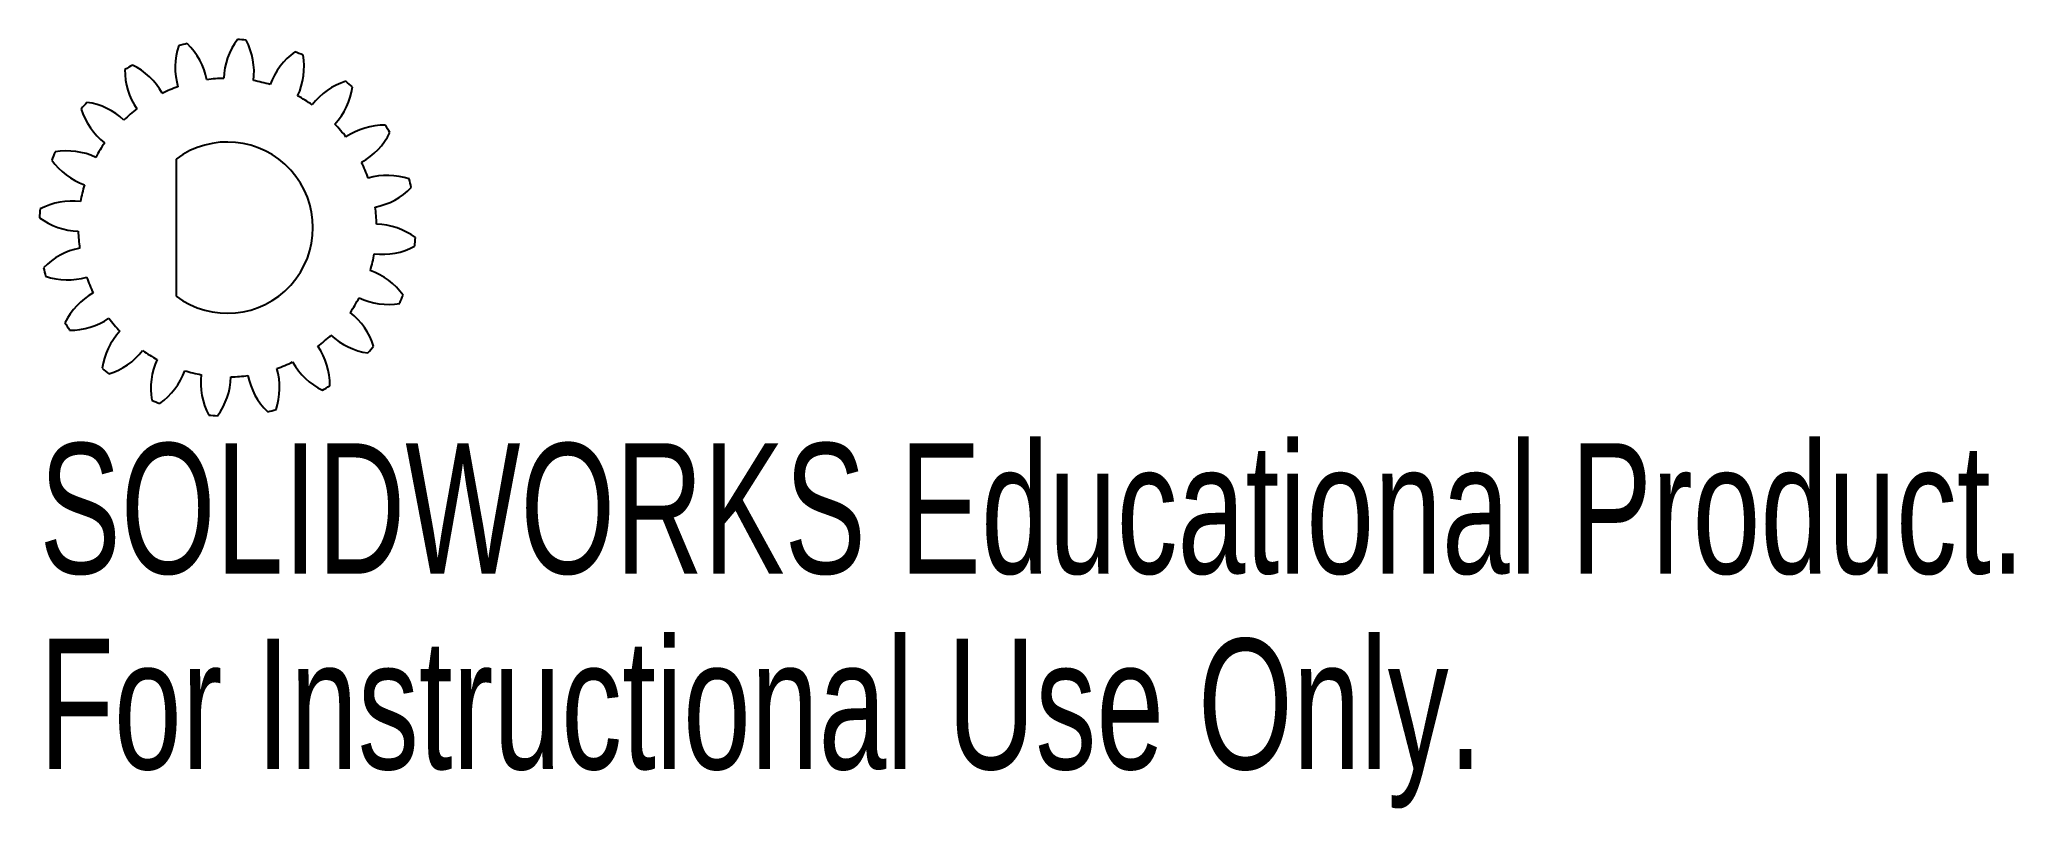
# Model space of a CAD drawing. Header units: inches. Extents: x -0.27 to 2.61, y -0.85 to 0.27.
import ezdxf

# ---------------------------------------------------------------- set-up
doc = ezdxf.new("R2010")
doc.units = ezdxf.units.IN
doc.header["$MEASUREMENT"] = 0
doc.styles.add('SLDTEXTSTYLE0', font='TXT', dxfattribs={"width": 0.7})

msp = doc.modelspace()

# ---------------------------------------------------------------- linework, layer by layer
at = {"color": 7, "linetype": 'Continuous', "lineweight": 25}
msp.add_line((-0.075, 0.1), (-0.075, -0.1), dxfattribs=at)
for centre, radius, start, end in [((0.0237, 0.2337), 0.1, 161.3706, 196.2885), ((0, 0), 0.275, 102.3169, 104.9701), ((-0.1282, 0.1968), 0.1, 10.9985, 45.9163), ((0.0948, 0.215), 0.1, 143.3706, 178.2885), ((0, 0), 0.275, 84.3169, 86.9701), ((-0.0611, 0.2268), 0.1, 352.9985, 27.9163), ((0, 0), 0.275, 120.3169, 122.9701), ((-0.1828, 0.1476), 0.1, 28.9985, 63.9163), ((0.1566, 0.1751), 0.1, 125.3706, 160.2885), ((0, 0), 0.275, 66.3169, 68.9701), ((0.012, 0.2346), 0.1, 334.9985, 9.9163), ((-0.0497, 0.2296), 0.1, 179.3706, 214.2885), ((0, 0), 0.218, 109.3586, 115.9284), ((0, 0), 0.218, 91.3586, 97.9284), ((0, 0), 0.218, 73.3586, 79.9284), ((0.203, 0.1182), 0.1, 107.3706, 142.2885), ((0.0839, 0.2194), 0.1, 316.9985, 351.9163), ((0, 0), 0.275, 48.3169, 50.9701), ((0, 0), 0.275, 138.3169, 140.9701), ((-0.1182, 0.203), 0.1, 197.3706, 232.2885), ((-0.2194, 0.0839), 0.1, 46.9985, 81.9163), ((0, 0), 0.218, 127.3586, 133.9284), ((0, 0), 0.218, 55.3586, 61.9284), ((0, 0), 0.218, 37.3586, 43.9284), ((0.2296, 0.0497), 0.1, 89.3706, 124.2885), ((0, 0), 0.275, 30.3169, 32.9701), ((0, 0), 0.218, 145.3586, 151.9284), ((0, 0), 0.125, 233.1301, 126.8699), ((0.1476, 0.1828), 0.1, 298.9985, 333.9163), ((0, 0), 0.275, 156.3169, 158.9701), ((-0.1751, 0.1566), 0.1, 215.3706, 250.2885), ((-0.2346, 0.012), 0.1, 64.9985, 99.9163), ((0, 0), 0.218, 19.3586, 25.9284), ((0, 0), 0.218, 163.3586, 169.9284), ((0.2337, -0.0237), 0.1, 71.3706, 106.2885), ((0.1968, 0.1282), 0.1, 280.9985, 315.9163), ((0, 0), 0.275, 12.3169, 14.9701), ((-0.2268, -0.0611), 0.1, 82.9985, 117.9163), ((0, 0), 0.218, 1.3586, 7.9284), ((0, 0), 0.275, 174.3169, 176.9701), ((-0.215, 0.0948), 0.1, 233.3706, 268.2885), ((0.215, -0.0948), 0.1, 53.3706, 88.2885), ((0, 0), 0.218, 181.3586, 187.9284), ((0.2268, 0.0611), 0.1, 262.9985, 297.9163), ((0, 0), 0.275, 354.3169, 356.9701), ((-0.1968, -0.1282), 0.1, 100.9985, 135.9163), ((0, 0), 0.218, 343.3586, 349.9284), ((0, 0), 0.275, 192.3169, 194.9701), ((-0.2337, 0.0237), 0.1, 251.3706, 286.2885), ((0, 0), 0.218, 199.3586, 205.9284), ((0.1751, -0.1566), 0.1, 35.3706, 70.2885), ((-0.1476, -0.1828), 0.1, 118.9985, 153.9163), ((0, 0), 0.218, 325.3586, 331.9284), ((0.2346, -0.012), 0.1, 244.9985, 279.9163), ((0, 0), 0.275, 336.3169, 338.9701), ((0, 0), 0.275, 210.3169, 212.9701), ((-0.2296, -0.0497), 0.1, 269.3706, 304.2885), ((0, 0), 0.218, 217.3586, 223.9284), ((0.1182, -0.203), 0.1, 17.3706, 52.2885), ((-0.0839, -0.2194), 0.1, 136.9985, 171.9163), ((0, 0), 0.218, 307.3586, 313.9284), ((0.2194, -0.0839), 0.1, 226.9985, 261.9163), ((-0.203, -0.1182), 0.1, 287.3706, 322.2885), ((0, 0), 0.218, 235.3586, 241.9284), ((-0.012, -0.2346), 0.1, 154.9985, 189.9163), ((0, 0), 0.218, 289.3586, 295.9284), ((0.1828, -0.1476), 0.1, 208.9985, 243.9163), ((0.0497, -0.2296), 0.1, 359.3706, 34.2885), ((0, 0), 0.275, 318.3169, 320.9701), ((0, 0), 0.275, 228.3169, 230.9701), ((-0.1566, -0.1751), 0.1, 305.3706, 340.2885), ((0, 0), 0.218, 253.3586, 259.9284), ((0.0611, -0.2268), 0.1, 172.9985, 207.9163), ((-0.0948, -0.215), 0.1, 323.3706, 358.2885), ((0, 0), 0.218, 271.3586, 277.9284), ((0.1282, -0.1968), 0.1, 190.9985, 225.9163), ((-0.0237, -0.2337), 0.1, 341.3706, 16.2885), ((0, 0), 0.275, 300.3169, 302.9701), ((0, 0), 0.275, 246.3169, 248.9701), ((0, 0), 0.275, 264.3169, 266.9701), ((0, 0), 0.275, 282.3169, 284.9701)]:
    msp.add_arc(centre, radius, start, end, dxfattribs=at)

# ---------------------------------------------------------------- texts
at = {"color": 7, "linetype": 'Continuous', "char_height": 0.1903, "attachment_point": 1, "style": 'SLDTEXTSTYLE0'}
for s, insert in [('SOLIDWORKS Educational Product.', (-0.2746, -0.3148)), ('For Instructional Use Only.', (-0.2746, -0.6002))]:
    msp.add_mtext(s, dxfattribs=dict(at, insert=insert))

doc.saveas('drawing.dxf')
